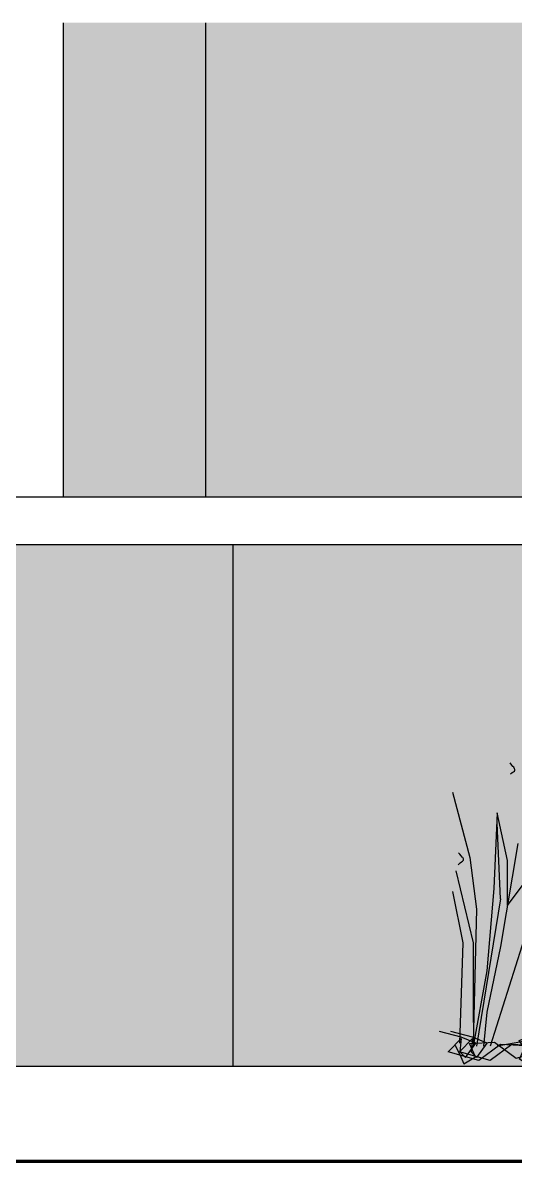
# Model space of a CAD drawing. Header units: metres. Extents: x -109 to 591, y -5 to 592.
# Drawn here: x 571.978 to 572.498, y 6.575 to 7.775 of the extents above; entities that cross this region are included whole.
import ezdxf

# ---------------------------------------------------------------- set-up
doc = ezdxf.new("R2010")
doc.units = ezdxf.units.M
doc.header["$LTSCALE"] = 0.03
doc.layers.add('Areas verdes', color=74, linetype='Continuous')
for name, color, linetype, lineweight in [('HATCH SECCION', 8, 'Continuous', 5), ('Muro', 7, 'Continuous', 70), ('Muro bajo', 7, 'Continuous', 30)]:
    doc.layers.add(name, color=color, linetype=linetype, lineweight=lineweight)

msp = doc.modelspace()

# ---------------------------------------------------------------- hatches: boundary and pattern name
at = {"layer": 'HATCH SECCION'}
for points in [[(572.1714, 7.2749), (572.0214, 7.2749), (572.0214, 7.7749), (572.1714, 7.7749)], [(572.1714, 7.7749), (572.5312, 7.7749), (572.5312, 7.2749), (572.1714, 7.2749)], [(571.7942, 7.2249), (571.7942, 6.6749), (574.3429, 6.6749), (574.3429, 7.2249)]]:
    msp.add_hatch(color=31, dxfattribs=at).paths.add_polyline_path(points)

# ---------------------------------------------------------------- linework, layer by layer
msp.add_line((572.2001, 7.2249), (572.2001, 6.6749))
at = {"layer": 'Areas verdes', "color": 6, "linetype": 'Continuous'}
for p, q in [((572.4942, 6.9924), (572.4926, 6.9948)), ((572.4929, 6.9831), (572.4947, 6.9847)), ((572.4954, 6.9909), (572.4942, 6.9924)), ((572.4947, 6.9847), (572.4961, 6.9855)), ((572.4964, 6.9901), (572.4954, 6.9909)), ((572.4961, 6.9855), (572.4969, 6.9862)), ((572.4971, 6.9886), (572.4964, 6.9901)), ((572.4969, 6.9862), (572.4974, 6.987)), ((572.4975, 6.9878), (572.4971, 6.9886)), ((572.4974, 6.987), (572.4975, 6.9878)), ((572.4378, 6.8875), (572.4397, 6.8893)), ((572.4394, 6.8986), (572.438, 6.8999)), ((572.4407, 6.8968), (572.4394, 6.8986)), ((572.4397, 6.8893), (572.4412, 6.8906)), ((572.4417, 6.8955), (572.4407, 6.8968)), ((572.4412, 6.8906), (572.4422, 6.8912)), ((572.4425, 6.8949), (572.4417, 6.8955)), ((572.4422, 6.8912), (572.4429, 6.8918)), ((572.4431, 6.8937), (572.4425, 6.8949)), ((572.4429, 6.8918), (572.4433, 6.8924)), ((572.4434, 6.893), (572.4431, 6.8937)), ((572.4433, 6.8924), (572.4434, 6.893))]:
    msp.add_line(p, q, dxfattribs=at)
at = {"layer": 'Areas verdes', "linetype": 'Continuous'}
for p, q in [((572.4317, 6.964), (572.4498, 6.895)), ((572.4787, 6.9423), (572.4752, 6.8624)), ((572.4896, 6.8919), (572.4787, 6.9423)), ((572.4824, 6.8515), (572.4787, 6.9314)), ((572.5005, 6.9097), (572.4824, 6.8011)), ((572.4896, 6.8445), (572.5331, 6.9027)), ((572.4498, 6.895), (572.457, 6.8406)), ((572.4896, 6.8445), (572.4896, 6.8919)), ((572.4353, 6.881), (572.4534, 6.805)), ((572.4317, 6.8593), (572.4426, 6.805)), ((572.4752, 6.8624), (572.4679, 6.7755)), ((572.457, 6.8406), (572.4534, 6.6994)), ((572.4824, 6.8515), (572.457, 6.6963)), ((572.5113, 6.8228), (572.4715, 6.6963)), ((572.4426, 6.805), (572.4389, 6.6994)), ((572.4534, 6.805), (572.4534, 6.7212)), ((572.4824, 6.8011), (572.4679, 6.732)), ((572.4679, 6.7755), (572.4534, 6.6963)), ((572.4679, 6.732), (572.4643, 6.6963)), ((572.5186, 6.7033), (572.4787, 6.6963))]:
    msp.add_line(p, q, dxfattribs=at)
at = {"layer": 'Areas verdes'}
for points in [[(572.5238, 6.6949), (572.5177, 6.6826), (572.5146, 6.6749), (572.5023, 6.6826), (572.5085, 6.6964), (572.4824, 6.6979), (572.4593, 6.681), (572.427, 6.6903), (572.4409, 6.7041), (572.4393, 6.6903), (572.4455, 6.6841), (572.4562, 6.6995), (572.4409, 6.7056), (572.4178, 6.7118)], [(572.5358, 6.6949), (572.5297, 6.6826), (572.5266, 6.6749), (572.5143, 6.6826), (572.5204, 6.6964), (572.4943, 6.6979), (572.4713, 6.681), (572.439, 6.6903), (572.4528, 6.7041), (572.4513, 6.6903), (572.4574, 6.6841), (572.4682, 6.6995), (572.4528, 6.7056), (572.4298, 6.7118)], [(572.4344, 6.6974), (572.4405, 6.6851), (572.4436, 6.6774), (572.4559, 6.6851), (572.4497, 6.6989), (572.4759, 6.7004), (572.4989, 6.6836), (572.5312, 6.6928), (572.5173, 6.7066), (572.5189, 6.6928), (572.5127, 6.6866), (572.502, 6.702), (572.5173, 6.7081), (572.5404, 6.7143)]]:
    msp.add_lwpolyline(points, dxfattribs=at)
at = {"layer": 'Muro'}
msp.add_line((564.3088, 6.5749), (576.7594, 6.5749), dxfattribs=at)
at = {"layer": 'Muro bajo'}
for p, q in [((572.0214, 7.2749), (572.0214, 7.7749)), ((572.1714, 7.2749), (572.1714, 7.7749)), ((574.3429, 7.2749), (566.8456, 7.2749)), ((571.7942, 7.2249), (574.3429, 7.2249)), ((576.7594, 6.6749), (564.3088, 6.6749))]:
    msp.add_line(p, q, dxfattribs=at)

doc.saveas('drawing.dxf')
